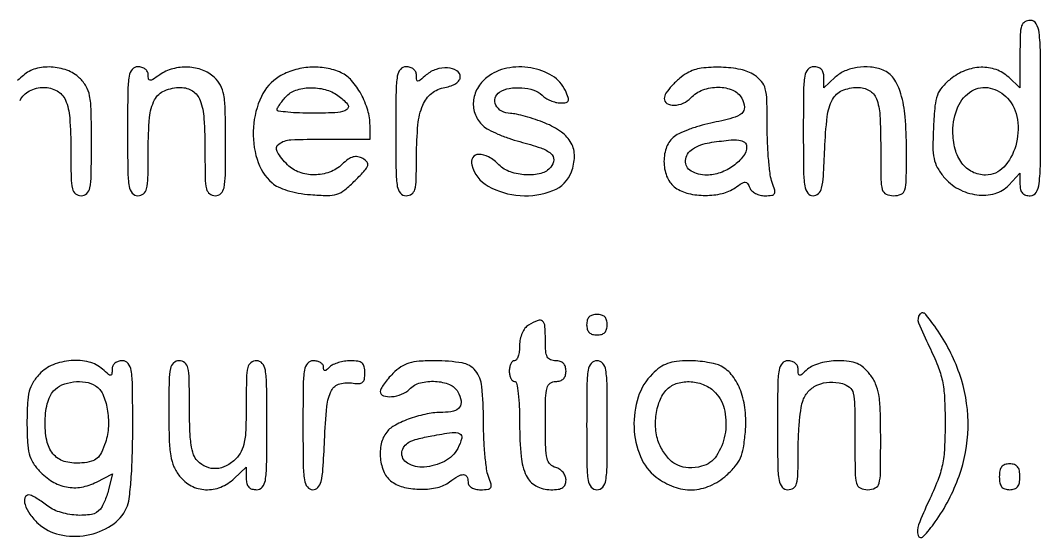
# Model space of a CAD drawing. Extents: x 23 to 201, y 13 to 268.
# Drawn here: x 78.7 to 95.43, y 70.28 to 78.76 of the extents above; entities that cross this region are included whole.
import ezdxf

# ---------------------------------------------------------------- set-up
doc = ezdxf.new("R2010")
doc.units = 0
doc.header["$MEASUREMENT"] = 0

msp = doc.modelspace()

# ---------------------------------------------------------------- linework, layer by layer
for points in [[(95.0904, 78.209404), (95.0904, 77.656209), (94.905248, 77.828704, 0.102176), (94.69828, 77.954569, 0.093481), (94.451558, 77.993452, 0.087049), (94.192716, 77.939966, 0.074483), (93.95167, 77.799987, 0.044164), (93.812094, 77.666505, 0.094276), (93.736762, 77.538357, 0.06216), (93.696822, 77.359152, 0.011212), (93.671965, 77.017857, 0.011284), (93.662792, 76.686963, 0.051375), (93.681523, 76.495482, 0.07635), (93.734907, 76.350395, 0.045792), (93.838268, 76.198173, 0.097014), (94.080143, 75.998809, 0.092586), (94.383355, 75.901253, 0.100208), (94.681054, 75.923057, 0.137841), (94.909045, 76.061843), (95.0904, 76.256505), (95.0904, 76.071352, 0.059621), (95.100409, 75.987713, 0.126216), (95.130878, 75.930494, 0.13526), (95.183456, 75.89742, 0.073283), (95.2596, 75.8862, 0.263491), (95.355076, 75.940268, 0.106183), (95.405162, 76.087125, 0.027391), (95.425339, 76.410367, 0.001893), (95.4288, 77.3244, 0.001893), (95.425339, 78.238433, 0.027391), (95.405162, 78.561675, 0.106183), (95.355076, 78.708532, 0.263491), (95.2596, 78.7626, 0.135102), (95.169381, 78.737769, 0.186317), (95.118019, 78.672301, 0.066964), (95.095158, 78.533374, 0.007342)], [(80.4546, 76.9437, 0.002827), (80.458331, 76.283741, 0.036854), (80.479134, 76.039537, 0.138781), (80.530394, 75.929068, 0.218517), (80.6238, 75.8862, 0.170477), (80.715478, 75.918393, 0.169857), (80.767068, 76.000886, 0.051035), (80.788822, 76.180701, 0.004604), (80.793, 76.634488, -0.020504), (80.814921, 77.168821, -0.099265), (80.898397, 77.459242, -0.175229), (81.060684, 77.609248, -0.100122), (81.325435, 77.6628, -0.146739), (81.519714, 77.604529, -0.157831), (81.643159, 77.450279, -0.075343), (81.707062, 77.152568, -0.015261), (81.7236, 76.610862, 0.004828), (81.72783, 76.172813, 0.052565), (81.749688, 75.997933, 0.172164), (81.801269, 75.917523, 0.166372), (81.8928, 75.8862, 0.19305), (81.985267, 75.923283, 0.156017), (82.036806, 76.017976, 0.043641), (82.058062, 76.226296, 0.003614), (82.062, 76.771204, 0.005225), (82.056546, 77.293072, 0.038126), (82.032303, 77.541927, 0.080992), (81.97795, 77.69808, 0.081224), (81.876848, 77.828704, 0.099664), (81.685329, 77.946482, 0.076943), (81.444484, 77.995077, 0.075468), (81.195646, 77.968818, 0.08904), (80.981024, 77.869503, -0.009314), (80.867703, 77.793236, -0.144431), (80.823196, 77.780106, -0.36009), (80.799596, 77.799634, -0.047099), (80.793, 77.869503, 0.121548), (80.78029, 77.921015, 0.106797), (80.744677, 77.963588, 0.093715), (80.690163, 77.99159, 0.072032), (80.6238, 78.0012, 0.218517), (80.530394, 77.958332, 0.138781), (80.479134, 77.847863, 0.036854), (80.458331, 77.603659, 0.002827)], [(82.942821, 77.841241, 0.147537), (82.648453, 77.51247, 0.092576), (82.518455, 77.00895, 0.09105), (82.578258, 76.48462, 0.135844), (82.823981, 76.097175, 0.075462), (82.924911, 76.030335, 0.034389), (83.073036, 75.973642, 0.030408), (83.253629, 75.930215, 0.023117), (83.455547, 75.904029, 0.016296), (83.734022, 75.890052, 0.082058), (83.887694, 75.912679, 0.094135), (84.015759, 75.982252, 0.025012), (84.188913, 76.138897, 0.009356), (84.347764, 76.303807, 0.104021), (84.394543, 76.381728, 0.271174), (84.383227, 76.438652, 0.083883), (84.312444, 76.495609, 0.078858), (84.230554, 76.525763, 0.116917), (84.154457, 76.522919, 0.089357), (84.073451, 76.483952, 0.031905), (83.974164, 76.40194, -0.100286), (83.768657, 76.274727, -0.086542), (83.518598, 76.228777, -0.088312), (83.272264, 76.270325, -0.110987), (83.0772, 76.3938, -0.060982), (82.90803, 76.610167, -0.39141), (82.933814, 76.73456, -0.143561), (83.13144, 76.803375, -0.012476), (83.6694, 76.8168), (84.4308, 76.8168), (84.4308, 77.036664, 0.072845), (84.393787, 77.289368, 0.05212), (84.283691, 77.553435, 0.053788), (84.128679, 77.776822, 0.107705), (83.957442, 77.904878, 0.065269), (83.711835, 77.980093, 0.057428), (83.443984, 77.994059, 0.057271), (83.179249, 77.94669, 0.064118)], [(84.8538, 76.9437, 0.002827), (84.857531, 76.283741, 0.036854), (84.878334, 76.039537, 0.138781), (84.929594, 75.929068, 0.218517), (85.023, 75.8862, 0.154243), (85.11408, 75.914982, 0.17792), (85.165748, 75.989462, 0.057533), (85.188283, 76.150074, 0.005639), (85.193447, 76.54185, -0.022282), (85.217124, 77.051113, -0.075919), (85.296647, 77.372501, -0.125955), (85.441093, 77.564614, -0.126669), (85.659781, 77.663195, 0.042002), (85.760132, 77.689404, 0.063572), (85.840645, 77.729938, 0.081387), (85.893263, 77.779528, 0.164612), (85.9113, 77.832831, 0.260437), (85.853766, 77.935796, 0.122772), (85.703853, 77.983382, 0.093705), (85.513419, 77.959682, 0.106621), (85.354423, 77.867986, -0.008303), (85.254786, 77.780781, -0.166635), (85.217732, 77.766319, -0.389846), (85.197075, 77.783773, -0.031458), (85.1922, 77.861188, 0.107422), (85.179942, 77.917584, 0.113349), (85.145491, 77.962549, 0.10155), (85.091365, 77.99134, 0.07174), (85.023, 78.0012, 0.218517), (84.929594, 77.958332, 0.138781), (84.878334, 77.847863, 0.036854), (84.857531, 77.603659, 0.002827)], [(86.345709, 77.82586, 0.09748), (86.192387, 77.647456, 0.109682), (86.126275, 77.431514, 0.114744), (86.158898, 77.215487, 0.114715), (86.283493, 77.035999, 0.062635), (86.374729, 76.97217, 0.018938), (86.527434, 76.89888, 0.018649), (86.706473, 76.82896, 0.019277), (86.888275, 76.773425, -0.016147), (87.232795, 76.670537, -0.092225), (87.399048, 76.578319, -0.240921), (87.443072, 76.476364, -0.158175), (87.394776, 76.355085, -0.157685), (87.234493, 76.253414, -0.074652), (86.98837, 76.22786, -0.071685), (86.733392, 76.276552, -0.113883), (86.5458, 76.3938, 0.067412), (86.376724, 76.52254, 0.130921), (86.213675, 76.565181, 0.257437), (86.11705, 76.511323, 0.206394), (86.098821, 76.391759, 0.204182), (86.367135, 76.045043, 0.110458), (86.893334, 75.888396, 0.111727), (87.431603, 75.971519, 0.210982), (87.734495, 76.278198, 0.086081), (87.783623, 76.531482, 0.129345), (87.730968, 76.74908, 0.114616), (87.57085, 76.93057, 0.05868), (87.3033, 77.077574, 0.014818), (87.14488, 77.136402, 0.014064), (86.98049, 77.186858, 0.014167), (86.832686, 77.223239, 0.047166), (86.733495, 77.235073, -0.120218), (86.590445, 77.273706, -0.150036), (86.495113, 77.372043, -0.1887), (86.483412, 77.489832, -0.185156), (86.554622, 77.585443, -0.099632), (86.715352, 77.64702, -0.059594), (86.920465, 77.656916, -0.060474), (87.117438, 77.618699, -0.118793), (87.252814, 77.5359, 0.057571), (87.314099, 77.487308, 0.038916), (87.393382, 77.446277, 0.039087), (87.47746, 77.418261, 0.060953), (87.553143, 77.409, 0.038146), (87.646569, 77.416138, 0.26492), (87.681164, 77.443571, 0.185593), (87.681963, 77.495459, 0.01898), (87.634457, 77.611171, 0.149213), (87.420482, 77.853292, 0.096729), (87.067829, 77.985198, 0.09183), (86.674264, 77.978083, 0.116851)], [(89.6337, 77.899019, 0.045091), (89.505703, 77.809402, 0.033531), (89.381544, 77.689494, 0.032459), (89.285082, 77.567958, 0.140047), (89.255691, 77.481501, 0.282339), (89.299491, 77.401502, 0.136358), (89.417074, 77.37167, 0.095936), (89.568728, 77.404607, 0.104281), (89.692066, 77.491355, -0.117426), (89.889095, 77.62242, -0.090597), (90.144144, 77.66686, -0.098252), (90.380673, 77.617912, -0.171518), (90.526861, 77.484517, -0.100848), (90.570771, 77.337574, -0.251278), (90.528158, 77.23762, -0.104746), (90.377465, 77.161697, -0.01298), (90.017855, 77.076732, 0.019601), (89.829933, 77.029697, 0.019881), (89.647172, 76.968278, 0.020126), (89.492951, 76.902307, 0.072905), (89.404505, 76.843086, 0.129734), (89.286038, 76.661161, 0.091102), (89.252384, 76.417902, 0.092216), (89.307333, 76.181235, 0.137796), (89.441024, 76.017897, 0.09578), (89.65394, 75.922806, 0.057442), (89.930002, 75.891114, 0.057431), (90.20612, 75.923063, 0.09556), (90.419218, 76.018347, -0.013827), (90.532176, 76.092897, -0.139828), (90.585804, 76.108193, -0.254297), (90.623247, 76.087834, -0.052126), (90.658593, 76.018347, 0.114823), (90.692816, 75.967788, 0.065744), (90.753261, 75.925018, 0.060249), (90.829268, 75.896048, 0.061025), (90.909657, 75.8862, 0.030602), (91.022148, 75.893091, 0.242313), (91.063937, 75.921548, 0.197475), (91.069877, 75.976556, 0.020242), (91.027506, 76.103207, -0.05739), (90.995459, 76.229417, -0.011165), (90.969236, 76.463229, -0.011729), (90.951057, 76.738692, -0.010611), (90.945, 77.024078, 0.006538), (90.939421, 77.450719, 0.054312), (90.913479, 77.642195, 0.114322), (90.852921, 77.761163, 0.073195), (90.736477, 77.86457, 0.095836), (90.510982, 77.956984, 0.041683), (90.187956, 77.994148, 0.04168), (89.86351, 77.977234, 0.096627)], [(91.5372, 76.9437, 0.002982), (91.541052, 76.297891, 0.034753), (91.561566, 76.046458, 0.123002), (91.610073, 75.930323, 0.236878), (91.697982, 75.8862, 0.19422), (91.784681, 75.921198, 0.141073), (91.837228, 76.012301, 0.046113), (91.866522, 76.205196, 0.005021), (91.888332, 76.654471, -0.018747), (91.928635, 77.184057, -0.094142), (92.016405, 77.466616, -0.170635), (92.173395, 77.611081, -0.101815), (92.42475, 77.6628, -0.127259), (92.618385, 77.612705, -0.175944), (92.735178, 77.478505, -0.079281), (92.792418, 77.209425, -0.012843), (92.8062, 76.67298, 0.003521), (92.809866, 76.15243, 0.062211), (92.833035, 75.986028, 0.223538), (92.894925, 75.912914, 0.107536), (93.0177, 75.8862, 0.104862), (93.140445, 75.912229, 0.224497), (93.202207, 75.98391, 0.063794), (93.225487, 76.146614, 0.003675), (93.2292, 76.651801, 0.020392), (93.20757, 77.181913, 0.051713), (93.136793, 77.560346, 0.077785), (93.017118, 77.812272, 0.15258), (92.84471, 77.948648, 0.067808), (92.639295, 77.996961, 0.061931), (92.421792, 77.990844, 0.06416), (92.219998, 77.932825, 0.085687), (92.060752, 77.828704), (91.8756, 77.656209), (91.8756, 77.828704, 0.069346), (91.865026, 77.90458, 0.125354), (91.833704, 77.958488, 0.127134), (91.780774, 77.990369, 0.072431), (91.7064, 78.0012, 0.218517), (91.612994, 77.958332, 0.138781), (91.561734, 77.847863, 0.036854), (91.540931, 77.603659, 0.002827)], [(83.904376, 77.531103, -0.058309), (84.062187, 77.390585, -0.444506), (84.052526, 77.302904, -0.144174), (83.902694, 77.250218, -0.01294), (83.5002, 77.2398, -0.008995), (83.27314, 77.243885, -0.014906), (83.081959, 77.256482, -0.008596), (82.927886, 77.273934, -0.376634), (82.908, 77.296589, -0.127166), (82.916002, 77.327544, -0.019706), (82.949129, 77.382142, -0.02089), (82.994403, 77.444692, -0.016815), (83.048012, 77.508089, -0.12768), (83.212382, 77.616072, -0.07524), (83.44511, 77.657716, -0.07129), (83.693608, 77.628893, -0.088531)], [(94.886938, 77.484718, -0.149493), (95.049727, 77.137832, -0.105371), (95.020274, 76.705225, -0.116908), (94.823925, 76.354779, -0.209834), (94.527388, 76.2246, -0.117664), (94.309727, 76.276541, -0.115777), (94.137467, 76.421348, -0.097672), (94.027691, 76.650638, -0.06303), (93.9906, 76.9437, -0.100599), (94.071843, 77.34341, -0.157969), (94.29953, 77.605966, -0.195306), (94.599906, 77.653608, -0.152868)], [(90.6066, 76.693196, -0.164476), (90.552716, 76.533822, -0.074227), (90.392452, 76.378248, -0.068427), (90.175586, 76.263763, -0.087493), (89.953493, 76.2246, -0.128425), (89.695248, 76.292043, -0.294609), (89.605214, 76.462113, -0.233181), (89.719879, 76.651553, -0.104505), (89.999441, 76.756802, -0.010193), (90.310302, 76.797895, -0.053908), (90.481887, 76.798467, -0.13581), (90.571629, 76.76321, -0.235852)], [(93.602888, 73.41165, -0.018472), (93.743499, 73.095733, -0.044133), (93.817721, 72.850248, -0.039133), (93.852474, 72.578461, -0.011948), (93.862866, 72.1638, -0.012309), (93.853059, 71.745788, -0.039516), (93.817794, 71.469748, -0.042764), (93.741161, 71.214373, -0.016346), (93.593195, 70.87365, 0.017591), (93.426569, 70.487328, 0.171739), (93.420989, 70.312281, 0.571915), (93.503033, 70.293635, 0.034479), (93.700956, 70.53525, 0.068804), (94.092029, 71.286434, 0.079859), (94.238716, 72.07803, 0.080548), (94.129585, 72.870188, 0.071566), (93.774609, 73.62315, 0.021122), (93.54544, 73.940341, 0.480505), (93.447328, 73.941031, 0.27406), (93.426981, 73.803604, 0.016927)], [(87.03225, 73.764424, 0.095812), (86.972521, 73.7122, 0.061598), (86.925202, 73.632949, 0.055543), (86.894545, 73.535315, 0.048357), (86.8842, 73.428596, -0.032171), (86.878042, 73.332983, -0.049579), (86.859349, 73.252319, -0.063851), (86.832097, 73.19652, -0.252399), (86.7996, 73.179, 0.191087), (86.767293, 73.166185, 0.088204), (86.739851, 73.129298, 0.068025), (86.721234, 73.074554, 0.048028), (86.715, 73.0098, 0.048028), (86.721234, 72.945046, 0.068025), (86.739851, 72.890303, 0.088204), (86.767293, 72.853415, 0.191087), (86.7996, 72.8406, -0.360933), (86.834783, 72.811398, -0.016262), (86.860495, 72.644381, -0.019889), (86.878485, 72.421253, -0.01017), (86.8842, 72.140324, 0.022359), (86.908003, 71.608287, 0.088957), (86.993841, 71.294308, 0.158048), (87.152983, 71.126137, 0.125522), (87.396597, 71.064, 0.032326), (87.517675, 71.071836, 0.110439), (87.591397, 71.098684, 0.159506), (87.631499, 71.147749, 0.09248), (87.6456, 71.223333, 0.097502), (87.632912, 71.287779, 0.076311), (87.596117, 71.349009, 0.073995), (87.541323, 71.398009, 0.081717), (87.4764, 71.426913, -0.141547), (87.385838, 71.48083, -0.131881), (87.334943, 71.576175, -0.050923), (87.31211, 71.755984, -0.006138), (87.3072, 72.15588, -0.005257), (87.311527, 72.567331, -0.055363), (87.333576, 72.73386, -0.175938), (87.38513, 72.810763, -0.159307), (87.4764, 72.8406, 0.072254), (87.550269, 72.851331, 0.124864), (87.6033, 72.8829, 0.124864), (87.634869, 72.935931, 0.072254), (87.6456, 73.0098, 0.072254), (87.634869, 73.083669, 0.124864), (87.6033, 73.1367, 0.124864), (87.550269, 73.168269, 0.072254), (87.4764, 73.179, -0.094959), (87.389974, 73.195563, -0.184152), (87.338925, 73.24245, -0.098846), (87.31353, 73.335439, -0.017388), (87.3072, 73.5174, 0.017477), (87.299193, 73.746415, 0.194641), (87.259872, 73.826914, 0.286847), (87.18589, 73.839862, 0.035509)], [(87.984, 73.7712, 0.072254), (87.994731, 73.697331, 0.124864), (88.0263, 73.6443, 0.124864), (88.079331, 73.612731, 0.072254), (88.1532, 73.602, 0.072254), (88.227069, 73.612731, 0.124864), (88.2801, 73.6443, 0.124864), (88.311669, 73.697331, 0.072254), (88.3224, 73.7712, 0.072254), (88.311669, 73.845069, 0.124864), (88.2801, 73.8981, 0.124864), (88.227069, 73.929669, 0.072254), (88.1532, 73.9404, 0.072254), (88.079331, 73.929669, 0.124864), (88.0263, 73.8981, 0.124864), (87.994731, 73.845069, 0.072254)], [(79.009997, 72.960684, 0.050039), (78.902, 72.819851, 0.075718), (78.841528, 72.678031, 0.05101), (78.812666, 72.487033, 0.012012), (78.8049, 72.1638, 0.012034), (78.812634, 71.842515, 0.050098), (78.841217, 71.651124, 0.07474), (78.900657, 71.509573, 0.051903), (79.005874, 71.371304, 0.068283), (79.218399, 71.199355, 0.08818), (79.45217, 71.109223, 0.090753), (79.69737, 71.106507, 0.076981), (79.943304, 71.188989), (80.205758, 71.324709), (80.149314, 71.088604, -0.020327), (80.121588, 70.990454, -0.018022), (80.084982, 70.890792, -0.018392), (80.045476, 70.803458, -0.051436), (80.009576, 70.74675, -0.184481), (79.863035, 70.659153, -0.061439), (79.609059, 70.64614, -0.058583), (79.33597, 70.698254, -0.090476), (79.124085, 70.8102, 0.015202), (79.036363, 70.874984, 0.018748), (78.950669, 70.929698, 0.017392), (78.876447, 70.969856, 0.115806), (78.835791, 70.9794, 0.334058), (78.77184, 70.931306, 0.14904), (78.773483, 70.819655, 0.077447), (78.852422, 70.662389, 0.050943), (78.986454, 70.51006, 0.134107), (79.337645, 70.326875, 0.097398), (79.780552, 70.318025, 0.099062), (80.187526, 70.476663, 0.144521), (80.43813, 70.765536, 0.075962), (80.480798, 70.916248, 0.011927), (80.511818, 71.224145, 0.011958), (80.532498, 71.616631, 0.007182), (80.5392, 72.083181, 0.002695), (80.535505, 72.768705, 0.035619), (80.514784, 73.020873, 0.135118), (80.463613, 73.134907, 0.22372), (80.37, 73.179, 0.07174), (80.301635, 73.16914, 0.10155), (80.247509, 73.140349, 0.113349), (80.213058, 73.095384, 0.107422), (80.2008, 73.038988, -0.025779), (80.196653, 72.958614, -0.38433), (80.17743, 72.941276, -0.177905), (80.143155, 72.95387, -0.007828), (80.046089, 73.038988, 0.124602), (79.822643, 73.157494, 0.07895), (79.527263, 73.181812, 0.077268), (79.232303, 73.112854, 0.108602)], [(81.1314, 72.344409, 0.0068), (81.137743, 71.878041, 0.034291), (81.162642, 71.618808, 0.060683), (81.214605, 71.441795, 0.065034), (81.30674, 71.286909, 0.105801), (81.49809, 71.127865, 0.110263), (81.734934, 71.064096, 0.106642), (81.982751, 71.10641, 0.093419), (82.204597, 71.247947), (82.4004, 71.431894), (82.4004, 71.247947, 0.060458), (82.41046, 71.165051, 0.126195), (82.441004, 71.108143, 0.134525), (82.493613, 71.075183, 0.073191), (82.5696, 71.064, 0.218517), (82.663006, 71.106868, 0.138781), (82.714266, 71.217338, 0.036854), (82.735069, 71.461541, 0.002827), (82.7388, 72.1215, 0.002827), (82.735069, 72.781459, 0.036854), (82.714266, 73.025663, 0.138781), (82.663006, 73.136132, 0.218517), (82.5696, 73.179, 0.165398), (82.478105, 73.147883, 0.1727), (82.426526, 73.067963, 0.052938), (82.404643, 72.894245, 0.004884), (82.4004, 72.4599, -0.008091), (82.39401, 72.065047, -0.038985), (82.369297, 71.841885, -0.069381), (82.318825, 71.692962, -0.080195), (82.2312, 71.5716, -0.074658), (82.074252, 71.455632, -0.107837), (81.908657, 71.409361, -0.115768), (81.747487, 71.437505, -0.095793), (81.602743, 71.535343, -0.114336), (81.538276, 71.638693, -0.0454), (81.498395, 71.802161, -0.028773), (81.476123, 72.046154, -0.008375), (81.4698, 72.423643, 0.00454), (81.465637, 72.882139, 0.050594), (81.443912, 73.06343, 0.169159), (81.392321, 73.146548, 0.171694), (81.3006, 73.179, 0.184967), (81.208415, 73.14369, 0.161168), (81.156838, 73.053526, 0.046111), (81.135417, 72.855708, 0.003928)], [(83.331, 72.1215, 0.003016), (83.334877, 71.478641, 0.034332), (83.355332, 71.225721, 0.119814), (83.40328, 71.108351, 0.240607), (83.490109, 71.064, 0.204976), (83.57617, 71.100829, 0.132325), (83.628821, 71.197441, 0.043304), (83.659458, 71.40112, 0.004758), (83.684616, 71.873355, -0.012894), (83.72347, 72.431535, -0.092759), (83.797793, 72.689735, -0.212128), (83.933174, 72.800897, -0.110165), (84.15585, 72.812034, 0.04568), (84.253059, 72.80442, 0.178772), (84.308346, 72.825668, 0.172348), (84.33774, 72.878376, 0.041869), (84.3462, 72.979232, 0.053437), (84.335248, 73.08141, 0.165651), (84.299971, 73.140014, 0.141026), (84.232039, 73.170383, 0.035065), (84.10932, 73.179, 0.038105), (84.011182, 73.17151, 0.034792), (83.912202, 73.149179, 0.036597), (83.826531, 73.116479, 0.087124), (83.77092, 73.07748, -0.018208), (83.718352, 73.028607, -0.180052), (83.69055, 73.01826, -0.354955), (83.674156, 73.031576, -0.051663), (83.6694, 73.07748, 0.163305), (83.656405, 73.116205, 0.096011), (83.619698, 73.149179, 0.077243), (83.564913, 73.171457, 0.05808), (83.5002, 73.179, 0.218517), (83.406794, 73.136132, 0.138781), (83.355534, 73.025663, 0.036854), (83.334731, 72.781459, 0.002827)], [(84.807655, 72.971345, 0.01959), (84.728153, 72.885358, 0.023867), (84.660999, 72.798709, 0.023416), (84.612381, 72.721978, 0.130216), (84.6, 72.675245, 0.323762), (84.649792, 72.606409, 0.100014), (84.784428, 72.590314, 0.075587), (84.949414, 72.629165, 0.101154), (85.077386, 72.7137, -0.132977), (85.256409, 72.816439, -0.078187), (85.503613, 72.841376, -0.081579), (85.735636, 72.789901, -0.176366), (85.869936, 72.669652, -0.073851), (85.923136, 72.521131, -0.210456), (85.899869, 72.416263, -0.181895), (85.802263, 72.352627, -0.054529), (85.622831, 72.333, 0.049634), (85.367852, 72.307626, 0.035101), (85.090222, 72.231223, 0.035315), (84.846133, 72.125332, 0.104472), (84.70575, 72.009914, 0.115931), (84.614766, 71.818476, 0.078546), (84.601177, 71.576354, 0.080466), (84.662301, 71.34777, 0.135294), (84.788024, 71.195697, 0.096294), (84.996697, 71.102756, 0.056259), (85.269599, 71.071338, 0.05668), (85.539175, 71.10139, 0.106223), (85.73712, 71.193591, -0.027442), (85.876303, 71.287324, -0.137546), (85.966128, 71.311648, -0.28686), (86.018457, 71.27828, -0.111566), (86.0382, 71.1909, 0.140037), (86.053141, 71.138598, 0.117904), (86.094251, 71.097967, 0.088415), (86.160494, 71.072392, 0.048056), (86.247606, 71.064, 0.027503), (86.3669, 71.070567, 0.237221), (86.410288, 71.098735, 0.20536), (86.417104, 71.153394, 0.020576), (86.374506, 71.281007, -0.057263), (86.342462, 71.407071, -0.011209), (86.316236, 71.640035, -0.011763), (86.298057, 71.914405, -0.010659), (86.292, 72.198495, 0.023372), (86.265941, 72.755684, 0.147718), (86.159997, 73.015797, 0.18424), (85.940782, 73.143152, 0.0405), (85.498943, 73.179, 0.01666), (85.236215, 73.170243, 0.056354), (85.067556, 73.139688, 0.075259), (84.937145, 73.077966, 0.048316)], [(87.984, 72.1215, 0.002827), (87.987731, 71.461541, 0.036854), (88.008534, 71.217338, 0.138781), (88.059794, 71.106868, 0.218517), (88.1532, 71.064, 0.218517), (88.246606, 71.106868, 0.138781), (88.297866, 71.217338, 0.036854), (88.318669, 71.461541, 0.002827), (88.3224, 72.1215, 0.002827), (88.318669, 72.781459, 0.036854), (88.297866, 73.025663, 0.138781), (88.246606, 73.136132, 0.218517), (88.1532, 73.179, 0.218517), (88.059794, 73.136132, 0.138781), (88.008534, 73.025663, 0.036854), (87.987731, 72.781459, 0.002827)], [(89.061962, 72.964889, 0.119392), (88.828915, 72.582844, 0.086959), (88.760898, 72.088011, 0.088733), (88.864989, 71.608788, 0.132849), (89.124466, 71.271011, 0.074742), (89.41438, 71.111727, 0.095634), (89.714402, 71.062539, 0.096919), (90.008122, 71.128659, 0.078802), (90.279876, 71.303588, 0.035547), (90.421546, 71.449538, 0.072421), (90.505529, 71.585032, 0.061807), (90.554943, 71.752562, 0.020159), (90.58664, 72.00885, 0.045698), (90.583539, 72.369566, 0.063215), (90.511042, 72.6846, 0.074084), (90.376056, 72.931484, 0.108208), (90.188286, 73.091892, 0.06281), (90.100623, 73.125485, 0.019957), (89.963259, 73.153412, 0.019571), (89.806202, 73.172594, 0.020602), (89.650798, 73.179, 0.028072), (89.456712, 73.168095, 0.059193), (89.310069, 73.133681, 0.065945), (89.185724, 73.068874, 0.043339)], [(91.1142, 72.1215, 0.002827), (91.117931, 71.461541, 0.036854), (91.138734, 71.217338, 0.138781), (91.189994, 71.106868, 0.218517), (91.2834, 71.064, 0.149208), (91.37427, 71.091734, 0.180822), (91.425761, 71.163774, 0.059777), (91.448116, 71.318631, 0.005989), (91.4526, 71.692993, -0.011431), (91.458458, 71.949183, -0.01227), (91.476028, 72.198838, -0.01188), (91.501422, 72.412025, -0.055307), (91.532354, 72.531753, -0.100965), (91.628874, 72.684154, -0.101698), (91.777157, 72.786097, -0.092581), (91.965765, 72.827274, -0.069163), (92.177806, 72.804327, -0.112789), (92.295294, 72.744568, -0.164017), (92.355614, 72.646293, -0.052611), (92.379094, 72.451948, -0.003777), (92.3832, 71.908388, 0.003158), (92.386752, 71.346044, 0.058264), (92.409648, 71.169589, 0.220525), (92.471864, 71.092578, 0.114791), (92.5947, 71.064, 0.11356), (92.717527, 71.092261, 0.221074), (92.77969, 71.168609, 0.058901), (92.80263, 71.343355, 0.003215), (92.8062, 71.898591, 0.0068), (92.799857, 72.364959, 0.034291), (92.774958, 72.624192, 0.060683), (92.722995, 72.801205, 0.065034), (92.63086, 72.956091, 0.045223), (92.52637, 73.066712, 0.080167), (92.420577, 73.133559, 0.071443), (92.290699, 73.168232, 0.029569), (92.108771, 73.179, 0.032765), (91.959039, 73.169177, 0.03533), (91.815688, 73.139873, 0.038395), (91.693045, 73.09524, 0.077602), (91.607311, 73.038988, -0.007828), (91.510245, 72.95387, -0.177905), (91.47597, 72.941276, -0.38433), (91.456747, 72.958614, -0.025779), (91.4526, 73.038988, 0.107422), (91.440342, 73.095384, 0.113349), (91.405891, 73.140349, 0.10155), (91.351765, 73.16914, 0.07174), (91.2834, 73.179, 0.218517), (91.189994, 73.136132, 0.138781), (91.138734, 73.025663, 0.036854), (91.117931, 72.781459, 0.002827)], [(79.927396, 72.769906, -0.148082), (80.048374, 72.629501, -0.060841), (80.122361, 72.386584, -0.056374), (80.139755, 72.104086, -0.066193), (80.090882, 71.840492, -0.028645), (80.024885, 71.67174, -0.10516), (79.956803, 71.580226, -0.117208), (79.861635, 71.529675, -0.039873), (79.706437, 71.5022, -0.08395), (79.440154, 71.521403, -0.145769), (79.250332, 71.632368, -0.129326), (79.137851, 71.840693, -0.059533), (79.101, 72.1491, -0.027613), (79.110347, 72.318229, -0.036197), (79.138465, 72.470339, -0.041152), (79.182693, 72.596409, -0.07914), (79.241012, 72.685889, -0.110569), (79.377418, 72.782242, -0.068342), (79.568039, 72.832599, -0.067865), (79.766822, 72.829871, -0.104456)], [(90.095704, 72.655448, -0.140765), (90.249572, 72.352788, -0.09419), (90.250673, 71.961848, -0.100566), (90.111432, 71.618693, -0.186872), (89.869691, 71.44779, -0.066383), (89.656077, 71.423476, -0.104051), (89.476577, 71.46486, -0.102472), (89.327099, 71.575731, -0.062866), (89.202285, 71.757073, -0.082034), (89.125064, 71.99523, -0.06428), (89.119226, 72.267182, -0.066307), (89.181507, 72.522416, -0.10378), (89.304666, 72.71098, -0.125815), (89.474278, 72.811521, -0.088948), (89.695446, 72.835353, -0.085524), (89.919166, 72.780434, -0.102713)], [(85.869343, 71.741441, -0.151932), (85.652689, 71.528036, -0.103607), (85.317069, 71.43522, -0.146344), (85.045485, 71.498035, -0.308764), (84.955017, 71.683458, -0.121915), (84.99236, 71.774912, -0.111999), (85.069032, 71.84181, -0.061955), (85.205847, 71.894972, -0.014571), (85.446, 71.948099, -0.012319), (85.776122, 72.00271, -0.149457), (85.901511, 71.982807, -0.361356), (85.935645, 71.907017, -0.055317)], [(94.752, 71.2755, 0.044917), (94.761007, 71.175438, 0.124434), (94.79007, 71.111588, 0.149477), (94.842077, 71.076061, 0.07578), (94.9212, 71.064, 0.07578), (95.000323, 71.076061, 0.149477), (95.05233, 71.111588, 0.124434), (95.081393, 71.175438, 0.044917), (95.0904, 71.2755, 0.044917), (95.081393, 71.375562, 0.124434), (95.05233, 71.439413, 0.149477), (95.000323, 71.474939, 0.07578), (94.9212, 71.487, 0.07578), (94.842077, 71.474939, 0.149477), (94.79007, 71.439413, 0.124434), (94.761007, 71.375562, 0.044917)]]:
    msp.add_lwpolyline(points, format="xyb", close=True)
msp.add_lwpolyline([(78.693802, 77.450829, -0.165349), (78.844143, 77.605846, -0.118799), (79.080469, 77.6628, -0.126956), (79.29731, 77.60684, -0.165474), (79.434257, 77.456164, -0.084868), (79.505353, 77.166136, -0.017768), (79.524, 76.641557, 0.00454), (79.528163, 76.183061, 0.050594), (79.549888, 76.00177, 0.169159), (79.601479, 75.918652, 0.171694), (79.6932, 75.8862, 0.191239), (79.785603, 75.922884, 0.157187), (79.837153, 76.016544, 0.044179), (79.858445, 76.22248, 0.003681), (79.8624, 76.759753, 0.005224), (79.856928, 77.283407, 0.040569), (79.832056, 77.526435, 0.085874), (79.77491, 77.680867, 0.072845), (79.666597, 77.817253, 0.100223), (79.461085, 77.944504, 0.076859), (79.201666, 77.99742, 0.078888), (78.945167, 77.969181, 0.117654), (78.748111, 77.861188, -0.007828), (78.651045, 77.77607, -0.177905)], format="xyb")

doc.saveas('drawing.dxf')
